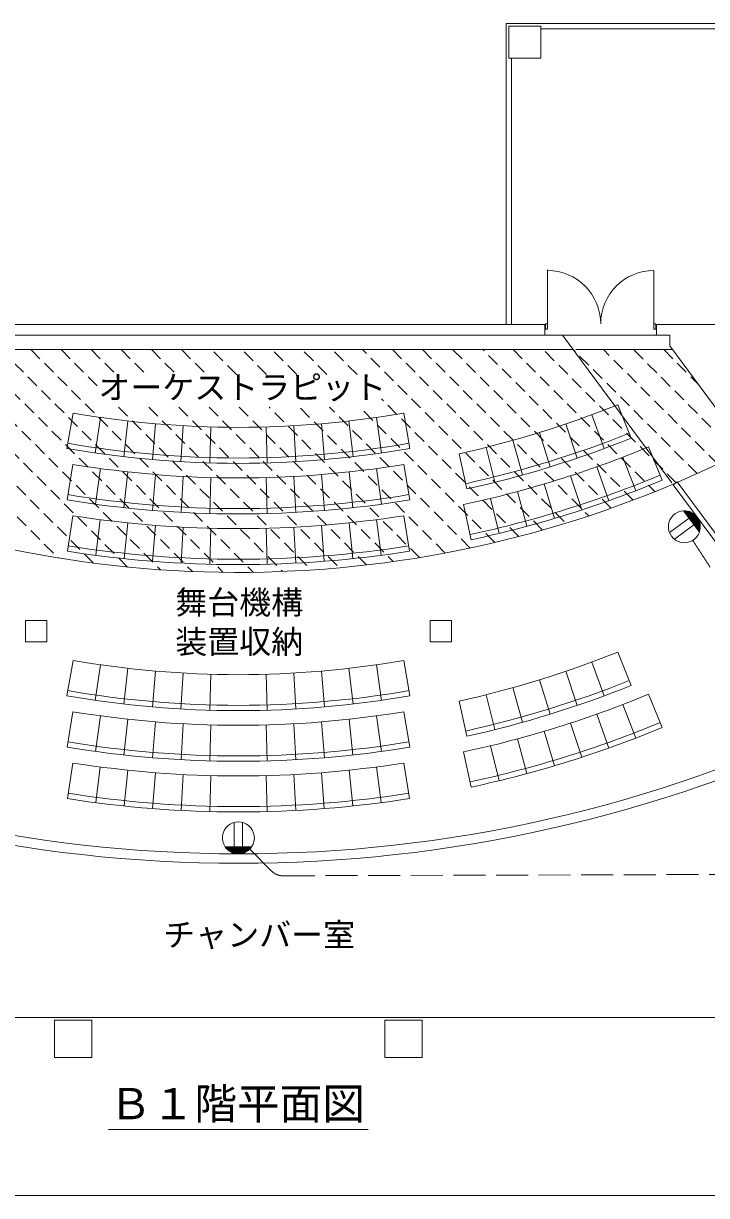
# Model space of a CAD drawing. Units: millimetres, scale not verified. Extents: x -74784 to -18784, y -38641 to 559.
# Drawn here: x -54290 to -41465, y -38641 to -16651 of the extents above; entities that cross this region are included whole.
import ezdxf
from ezdxf.enums import TextEntityAlignment as Align

# ---------------------------------------------------------------- set-up
doc = ezdxf.new("R2010")
doc.units = ezdxf.units.MM
doc.header["$LTSCALE"] = 200
doc.linetypes.add('DASHED1', pattern=[1.8, 1.2, -0.6])
doc.linetypes.add('DASHED3', pattern=[4, 3, -1])
for name, color, linetype, lineweight in [('1-8', 7, 'Continuous', 9), ('8-0', 7, 'DASHED3', 9), ('8-1', 7, 'Continuous', 9), ('8-2', 7, 'Continuous', 9), ('F-1', 7, 'Continuous', 9), ('F-F', 7, 'Continuous', 9)]:
    doc.layers.add(name, color=color, linetype=linetype, lineweight=lineweight)
doc.layers.add('1-A', color=7, linetype='Continuous')
doc.styles.add('HG創英角ｺﾞｼｯｸUB', font='')
doc.styles.get('HG創英角ｺﾞｼｯｸUB').set_extended_font_data('HG創英角ｺﾞｼｯｸUB')

msp = doc.modelspace()

# ---------------------------------------------------------------- linework, layer by layer
at = {"layer": '1-8'}
for p, q in [((-45228.4, -16651), (-45228.4, -22301)), ((-44578.4, -16751), (-41253.4, -16751)), ((-45128.4, -22301), (-45128.4, -17301)), ((-44488.4, -22386), (-44488.4, -22286)), ((-44488.4, -22286), (-44453.4, -22286)), ((-42453.4, -22286), (-42418.4, -22286)), ((-42418.4, -22286), (-42418.4, -22386)), ((-42403.4, -22301), (-42403.4, -22501)), ((-42117.5, -25269.4), (-44168.3, -22501)), ((-43968.3, -22771), (-56513.6, -22771)), ((-42101.5, -22771), (-43922.3, -22771)), ((-53473.4, -24626), (-53358.1, -23960.9)), ((-47148.6, -23960.9), (-47033.4, -24626)), ((-42882.1, -24432.6), (-43132.7, -23805.8)), ((-52844.6, -24042.3), (-52940.8, -24710.4)), ((-52406, -24779.7), (-52328.9, -24109.1)), ((-51869.5, -24833.7), (-51811.5, -24161.2)), ((-48695.3, -24161.2), (-48637.2, -24833.7)), ((-48100.7, -24779.7), (-48177.9, -24109.1)), ((-47662.2, -24042.3), (-47566, -24710.4)), ((-43892.1, -24805), (-44108.4, -24165.5)), ((-43618.1, -23992.3), (-43384.6, -24625.6)), ((-51292.8, -24198.6), (-51331.7, -24872.5)), ((-50793, -24895.9), (-50773.3, -24221.2)), ((-49733.4, -24221.2), (-49713.7, -24895.9)), ((-49175, -24872.5), (-49213.9, -24198.6)), ((-44603.2, -24325.5), (-44404.3, -24970.5)), ((-45441.1, -25259.8), (-45604.8, -24605)), ((-44920.7, -25122.2), (-45102.1, -24472)), ((-42296.9, -25220.1), (-42555, -24596.4)), ((-46111, -24724.3), (-45965, -25383.3)), ((-43038, -24789), (-42796.1, -25419.2)), ((-53469.2, -25590.1), (-53359.6, -24924.1)), ((-52845.4, -25001.5), (-52936.9, -25670.3)), ((-52402.7, -25736.1), (-52329.3, -25065.1)), ((-48104.1, -25736.1), (-48177.5, -25065.1)), ((-47661.3, -25001.5), (-47569.8, -25670.3)), ((-47147.1, -24924.1), (-47037.6, -25590.1)), ((-43525.9, -24969.1), (-43300.2, -25605.3)), ((-51866.9, -25787.3), (-51811.7, -25114.6)), ((-51292.9, -25150.1), (-51329.9, -25824.1)), ((-50792.1, -25846.3), (-50773.3, -25171.6)), ((-49733.4, -25171.6), (-49714.7, -25846.3)), ((-49176.9, -25824.1), (-49213.9, -25150.1)), ((-48695.1, -25114.6), (-48639.9, -25787.3)), ((-43809, -25778.4), (-44018.2, -25136.6)), ((-42091.2, -25304.9), (-42015.2, -25248.6)), ((-44839.1, -26084.9), (-45014.9, -25433.2)), ((-44514.6, -25291.3), (-44322.1, -25938.3)), ((-39768.4, -28440.3), (-42091.2, -25304.9)), ((-46025.6, -25678), (-45883.6, -26337.9)), ((-45359.7, -26218.1), (-45518.6, -25562.1)), ((-53465.3, -26552.9), (-53360.9, -25886)), ((-47145.9, -25886), (-47041.4, -26552.9)), ((-52846.1, -25959.9), (-52933.4, -26629.2)), ((-52399.6, -26691.8), (-52329.7, -26020.4)), ((-51864.4, -26740.6), (-51811.8, -26067.6)), ((-51292.9, -26101.5), (-51328.2, -26775.5)), ((-50791.2, -26796.7), (-50773.3, -26121.9)), ((-49733.4, -26121.9), (-49715.6, -26796.7)), ((-49178.6, -26775.5), (-49213.8, -26101.5)), ((-48694.9, -26067.6), (-48642.3, -26740.6)), ((-48107.1, -26691.8), (-48177.1, -26020.4)), ((-47660.6, -25959.9), (-47573.4, -26629.2)), ((-43132.7, -28446), (-42882.1, -29072.7)), ((-53358.1, -28601.1), (-53473.4, -29266.2)), ((-52940.8, -29350.6), (-52844.6, -28682.5)), ((-52328.9, -28749.3), (-52406, -29419.9)), ((-51869.5, -29473.9), (-51811.5, -28801.4)), ((-48695.3, -28801.4), (-48637.2, -29473.9)), ((-48100.7, -29419.9), (-48177.9, -28749.3)), ((-47662.2, -28682.5), (-47566, -29350.6)), ((-47033.4, -29266.2), (-47148.6, -28601.1)), ((-44108.4, -28805.7), (-43892.1, -29445.1)), ((-43384.6, -29265.8), (-43618.1, -28632.4)), ((-51292.8, -28838.8), (-51331.7, -29512.6)), ((-50793, -29536.1), (-50773.3, -28861.3)), ((-49733.4, -28861.3), (-49713.7, -29536.1)), ((-49175, -29512.6), (-49213.9, -28838.8)), ((-44404.3, -29610.7), (-44603.2, -28965.7)), ((-45441.1, -29900), (-45604.8, -29245.1)), ((-45102.1, -29112.2), (-44920.7, -29762.3)), ((-42555, -29236.6), (-42296.9, -29860.3)), ((-46111, -29364.4), (-45965, -30023.5)), ((-42796.1, -30059.3), (-43038, -29429.2)), ((-53359.6, -29564.3), (-53469.2, -30230.3)), ((-52936.9, -30310.5), (-52845.4, -29641.7)), ((-47661.3, -29641.7), (-47569.8, -30310.5)), ((-47037.6, -30230.3), (-47147.1, -29564.3)), ((-43525.9, -29609.3), (-43300.2, -30245.5)), ((-52329.3, -29705.2), (-52402.7, -30376.2)), ((-51866.9, -30427.5), (-51811.7, -29754.8)), ((-51292.9, -29790.3), (-51329.9, -30464.3)), ((-50792.1, -30486.5), (-50773.3, -29811.7)), ((-49733.4, -29811.7), (-49714.7, -30486.5)), ((-49176.9, -30464.3), (-49213.9, -29790.3)), ((-48695.1, -29754.8), (-48639.9, -30427.5)), ((-48104.1, -30376.2), (-48177.5, -29705.2)), ((-44018.2, -29776.7), (-43809, -30418.5)), ((-45014.9, -30073.3), (-44839.1, -30725)), ((-44322.1, -30578.4), (-44514.6, -29931.5)), ((-46025.6, -30318.2), (-45883.6, -30978.1)), ((-45359.7, -30858.3), (-45518.6, -30202.3)), ((-53360.9, -30526.2), (-53465.3, -31193.1)), ((-47041.4, -31193.1), (-47145.9, -30526.2)), ((-52933.4, -31269.4), (-52846.1, -30600)), ((-52329.7, -30660.6), (-52399.6, -31332)), ((-51864.4, -31380.7), (-51811.8, -30707.8)), ((-51292.9, -30741.6), (-51328.2, -31415.7)), ((-50791.2, -31436.8), (-50773.3, -30762.1)), ((-49733.4, -30762.1), (-49715.6, -31436.8)), ((-49178.6, -31415.7), (-49213.8, -30741.6)), ((-48694.9, -30707.8), (-48642.3, -31380.7)), ((-48107.1, -31332), (-48177.1, -30660.6)), ((-47660.6, -30600), (-47573.4, -31269.4)), ((-36535.7, -35301), (-63953.4, -35301))]:
    msp.add_line(p, q, dxfattribs=at)
at = {"layer": '1-8', "linetype": 'DASHED1'}
for p, q in [((-52334.8, -26848.9), (-56412.7, -22771)), ((-55847, -22771), (-51717.2, -26900.9)), ((-55281.3, -22771), (-51118.6, -26933.7)), ((-54715.6, -22771), (-50537.4, -26949.3)), ((-54149.9, -22771), (-49972, -26949)), ((-53584.2, -22771), (-52904.6, -23450.7)), ((-53018.6, -22771), (-52552.6, -23237)), ((-52452.9, -22771), (-51986.9, -23237)), ((-51887.2, -22771), (-51421.2, -23237)), ((-51321.5, -22771), (-50855.6, -23237)), ((-50289.9, -23237), (-50755.8, -22771)), ((-49724.2, -23237), (-50190.1, -22771)), ((-49158.5, -23237), (-49624.4, -22771)), ((-48592.8, -23237), (-49058.8, -22771)), ((-48027.1, -23237), (-48493.1, -22771)), ((-44542.9, -26155.5), (-47927.4, -22771)), ((-47361.7, -22771), (-44106.1, -26026.6)), ((-46796, -22771), (-43677.2, -25889.9)), ((-43255.8, -25745.6), (-46230.3, -22771)), ((-42841.7, -25593.9), (-45664.6, -22771)), ((-45099, -22771), (-42434.8, -25435.2)), ((-42034.8, -25269.5), (-44533.3, -22771)), ((-41641.6, -25097.1), (-43967.6, -22771)), ((-41254.9, -24918), (-43401.9, -22771)), ((-40874.7, -24732.6), (-42836.2, -22771)), ((-42270.5, -22771), (-41618.4, -23423.1)), ((-52973.6, -26775.7), (-56711.4, -23038)), ((-56952.1, -23363), (-53636.3, -26678.8)), ((-44987.7, -26276.4), (-47568.8, -23695.3)), ((-52502.9, -23852.3), (-49421.3, -26934)), ((-51937.2, -23852.3), (-48884.1, -26905.4)), ((-51371.6, -23852.3), (-48359.7, -26864.2)), ((-50805.9, -23852.3), (-47847.1, -26811.1)), ((-50240.2, -23852.3), (-47345.7, -26746.8)), ((-46854.9, -26671.9), (-49674.5, -23852.3)), ((-46374.2, -26587), (-49108.8, -23852.3)), ((-45903, -26492.4), (-48543.1, -23852.3)), ((-45441, -26388.8), (-47977.4, -23852.3))]:
    msp.add_line(p, q, dxfattribs=at)
at = {"layer": '1-8'}
for points in [[(-34303.4, -22301), (-34303.4, -20701), (-37986.8, -20701), (-37986.8, -16651), (-45228.4, -16651)], [(-44453.4, -21276), (-44453.4, -22386), (-44488.4, -22386)], [(-42418.4, -22386), (-42453.4, -22386), (-42453.4, -21286)], [(-44503.4, -22501), (-44503.4, -22301), (-59953.4, -22301), (-59953.4, -22901)], [(-36943.4, -26901), (-38777.8, -26901), (-39553.4, -25859.7), (-39553.4, -23101), (-37153.4, -23101), (-37153.4, -25626.1), (-36953.4, -25626.1), (-36953.4, -22901), (-40553.4, -22901), (-40553.4, -22301), (-42403.4, -22301)], [(-63563.4, -27101), (-61613, -27101), (-58353.4, -22701), (-58353.4, -22501), (-42153.4, -22501), (-42153.4, -22701), (-38893.8, -27101), (-36943.4, -27101), (-36943.4, -27136), (-37813.4, -27136)], [(-42015.2, -25248.6), (-39753.9, -28301), (-39503.5, -28301)]]:
    msp.add_lwpolyline(points, dxfattribs=at)
for points in [[(-45178.4, -17301), (-44578.4, -17301), (-44578.4, -16701), (-45178.4, -16701)], [(-53853.4, -28251), (-53853.4, -27851), (-54253.4, -27851), (-54253.4, -28251)], [(-46253.4, -28251), (-46653.4, -28251), (-46653.4, -27851), (-46253.4, -27851)], [(-53003.4, -36051), (-53703.4, -36051), (-53703.4, -35351), (-53003.4, -35351)], [(-46803.4, -35351), (-46803.4, -36051), (-47503.4, -36051), (-47503.4, -35351)]]:
    msp.add_lwpolyline(points, close=True, dxfattribs=at)
for centre, radius, start, end in [((-44453.4, -22286), 1000, 0, 90), ((-42453.4, -22286), 1000, 90, 180), ((-50240.1, -5960.9), 18268.1, 260.1724, 269.95827), ((-50266.7, -5960.9), 18268.1, 270.04173, 279.8276), ((-50266.7, -5960.9), 19218.1, 282.48831, 291.79041), ((-50266.7, -5960.9), 19793.1, 282.48831, 291.79041), ((-50240.1, -5960.9), 18943.1, 260.1724, 269.95976), ((-50240.1, -5960.9), 18843.1, 260.1724, 269.95954), ((-50266.7, -5960.9), 18843.1, 270.04046, 279.8276), ((-50266.7, -5960.9), 18943.1, 270.04025, 279.8276), ((-50266.7, -5960.9), 20168.1, 282.1393, 292.48052), ((-50266.7, -5960.9), 19893.1, 282.48831, 291.79041), ((-50240.1, -5960.9), 19218.1, 260.65823, 269.96033), ((-50266.7, -5960.9), 19218.1, 270.03967, 279.34177), ((-50266.7, -5960.9), 20743.1, 282.1393, 292.48052), ((-50266.7, -5960.9), 20843.1, 282.1393, 292.48052), ((-50240.1, -5960.9), 19793.1, 260.65823, 269.96148), ((-50266.7, -5960.9), 19793.1, 270.03852, 279.34177), ((-50240.1, -5960.9), 19893.1, 260.65823, 269.96168), ((-50266.7, -5960.9), 19893.1, 270.03832, 279.34177), ((-50240.1, -5960.9), 20168.1, 261.0983, 269.9622), ((-50266.7, -5960.9), 20168.1, 270.0378, 278.9017), ((-50240.1, -5960.9), 20843.1, 261.0983, 269.96342), ((-50240.1, -5960.9), 20743.1, 261.0983, 269.96325), ((-50266.7, -5960.9), 20743.1, 270.03675, 278.9017), ((-50266.7, -5960.9), 20843.1, 270.03658, 278.9017), ((-50266.7, -10601.1), 19218.1, 282.48831, 291.79041), ((-50240.1, -10601.1), 18268.1, 260.1724, 269.95827), ((-50266.7, -10601.1), 18268.1, 270.04173, 279.8276), ((-50266.7, -10601.1), 19793.1, 282.48831, 291.79041), ((-50240.1, -10601.1), 18843.1, 260.1724, 269.95954), ((-50266.7, -10601.1), 18843.1, 270.04046, 279.8276), ((-50266.7, -10601.1), 20168.1, 282.1393, 292.48052), ((-50266.7, -10601.1), 19893.1, 282.48831, 291.79041), ((-50240.1, -10601.1), 18943.1, 260.1724, 269.95976), ((-50266.7, -10601.1), 18943.1, 270.04025, 279.8276), ((-50235.6, -6083.6), 26146.5, 244.15336, 295.7793), ((-50240.1, -10601.1), 19218.1, 260.65823, 269.96033), ((-50266.7, -10601.1), 19218.1, 270.03967, 279.34177), ((-50253.4, -5729.9), 26678.5, 244.48486, 295.51514), ((-50266.7, -10601.1), 20743.1, 282.1393, 292.48052), ((-50266.7, -10601.1), 20843.1, 282.1393, 292.48052), ((-50240.1, -10601.1), 19893.1, 260.65823, 269.96168), ((-50240.1, -10601.1), 19793.1, 260.65823, 269.96148), ((-50266.7, -10601.1), 19793.1, 270.03852, 279.34177), ((-50266.7, -10601.1), 19893.1, 270.03832, 279.34177), ((-50240.1, -10601.1), 20168.1, 261.0983, 269.9622), ((-50266.7, -10601.1), 20168.1, 270.0378, 278.9017), ((-50240.1, -10601.1), 20843.1, 261.0983, 269.96342), ((-50240.1, -10601.1), 20743.1, 261.0983, 269.96325), ((-50266.7, -10601.1), 20743.1, 270.03675, 278.9017), ((-50266.7, -10601.1), 20843.1, 270.03658, 278.9017)]:
    msp.add_arc(centre, radius, start, end, dxfattribs=at)
at = {"layer": '1-8', "color": 4}
msp.add_arc((-50266.7, -5960.9), 20990.2, 247.21247, 297.08364, dxfattribs=at)
at = {"layer": '8-0'}
msp.add_line((-49630.3, -32554.4), (-50042.5, -32142.2), dxfattribs=at)
for centre, radius, start, end in [((-7407.8, -4575.3), 40639.9, 212.3951, 223.18184), ((-49418.2, -32342.2), 300, 225, 270.17299)]:
    msp.add_arc(centre, radius, start, end, dxfattribs=at)
at = {"layer": '8-1'}
for p, q in [((-41794.9, -25932), (-42162.3, -26204.2)), ((-41896.6, -25794.9), (-41600.3, -26194.8)), ((-41876.6, -25794.6), (-41594.3, -26175.7)), ((-41855.5, -25795.8), (-41589.3, -26155.2)), ((-41833.2, -25798.7), (-41585.6, -26133)), ((-41809.3, -25803.8), (-41583.4, -26108.7)), ((-41783.3, -25811.6), (-41583.4, -26081.5)), ((-41754.2, -25823.6), (-41586.4, -26050.2)), ((-41719.8, -25842.9), (-41594.8, -26011.7)), ((-41668.5, -25884.9), (-41620, -25950.4)), ((-41701.9, -26057.6), (-42069.3, -26329.7)), ((-50332.7, -32097.7), (-50332.7, -31640.5)), ((-50176.5, -32097.7), (-50176.5, -31640.5)), ((-50005.8, -32097.7), (-50503.4, -32097.7)), ((-50017.5, -32113.9), (-50491.7, -32113.9)), ((-50031, -32130.1), (-50478.2, -32130.1)), ((-50046.6, -32146.3), (-50462.6, -32146.3)), ((-50064.9, -32162.5), (-50444.3, -32162.5)), ((-50086.7, -32178.7), (-50422.5, -32178.7)), ((-50113.6, -32194.9), (-50395.6, -32194.9)), ((-50149.6, -32211.1), (-50359.6, -32211.1)), ((-50213.9, -32227.3), (-50295.3, -32227.3))]:
    msp.add_line(p, q, dxfattribs=at)
for centre, start, end in [((-41883.1, -26094.6), 92.57718, 340.48616), ((-41883.1, -26094.6), 340.48616, 92.57718), ((-41883.1, -26094.6), 340.48616, 92.57718), ((-50254.6, -31930.1), 326.0455, 213.95448), ((-50254.6, -31930.1), 213.95448, 326.0455), ((-50254.6, -31930.1), 213.95448, 326.0455)]:
    msp.add_arc(centre, 300, start, end, dxfattribs=at)
at = {"layer": '8-2', "linetype": 'DASHED3'}
msp.add_line((-49417.3, -32642.2), (-37135.7, -32605.2), dxfattribs=at)
at = {"layer": 'F-1'}
msp.add_line((-74783.9, -38641.4), (-18783.9, -38641.4), dxfattribs=at)
at = {"layer": 'F-F'}
msp.add_line((-52695.3, -37400.1), (-47817.2, -37400.1), dxfattribs=at)

# ---------------------------------------------------------------- texts
at = {"layer": '1-A', "style": 'HG創英角ｺﾞｼｯｸUB'}
for s, p in [('オーケストラピット', (-52883.2, -23830.6)), ('舞台機構', (-51439, -27864.8)), ('装置収納', (-51439, -28603.2)), ('チャンバー室', (-51664, -34099.8))]:
    msp.add_text(s, height=439.9, dxfattribs=at).set_placement(p, align=Align.BOTTOM_LEFT)
at = {"layer": 'F-F', "style": 'HG創英角ｺﾞｼｯｸUB'}
msp.add_text('Ｂ１階平面図', height=586.5, dxfattribs=at).set_placement((-52680.1, -37386), align=Align.BOTTOM_LEFT)

doc.saveas('drawing.dxf')
